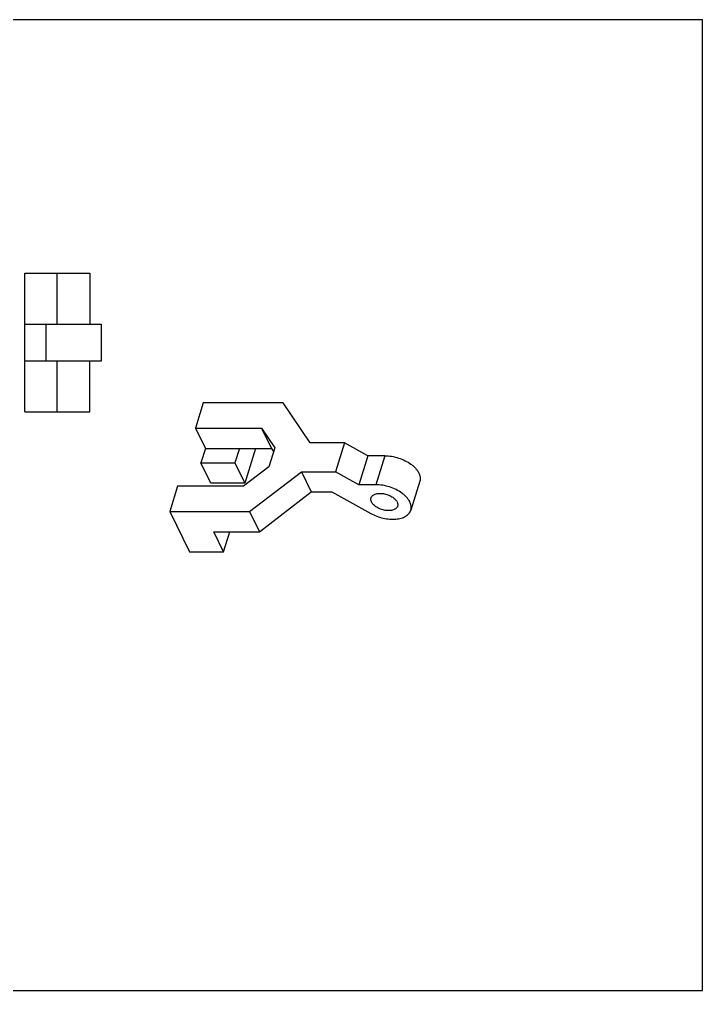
# Model space of a CAD drawing. Header units: millimetres. Extents: x 0 to 297, y 0 to 210.
# Drawn here: x 149.3 to 297, y 0 to 210 of the extents above; entities that cross this region are included whole.
import ezdxf

# ---------------------------------------------------------------- set-up
doc = ezdxf.new("R2010")
doc.units = ezdxf.units.MM
doc.header["$LTSCALE"] = 0.64311
doc.header["$MEASUREMENT"] = 0
doc.layers.get('0').update_dxf_attribs({"linetype": 'CONTINUOUS'})

msp = doc.modelspace()

# ---------------------------------------------------------------- linework, layer by layer
at = {"color": 7, "linetype": 'Continuous'}
for p, q in [((0, 210), (297, 210)), ((297, 0), (297, 210)), ((150.516, 125.118), (150.516, 155.118)), ((150.516, 155.118), (164.516, 155.118)), ((157.516, 144.118), (157.516, 155.118)), ((164.516, 155.118), (164.516, 144.118)), ((150.516, 144.118), (167.016, 144.118)), ((155.016, 144.118), (155.016, 136.118)), ((167.016, 144.118), (167.016, 136.118)), ((167.016, 136.118), (150.516, 136.118)), ((157.516, 125.118), (157.516, 136.118)), ((164.516, 125.118), (164.516, 136.118)), ((189.075, 127.063), (187.381, 121.58)), ((206.357, 127.063), (189.075, 127.063)), ((212.202, 118.447), (206.357, 127.063)), ((150.516, 125.118), (164.516, 125.118)), ((187.381, 121.58), (189.516, 117.229)), ((187.381, 121.58), (201.657, 121.58)), ((201.657, 121.58), (204.505, 117.383)), ((201.657, 121.58), (203.793, 117.229)), ((219.571, 118.447), (212.202, 118.447)), ((219.571, 118.447), (217.634, 112.18)), ((224.63, 115.65), (219.571, 118.447)), ((189.516, 117.229), (188.548, 114.096)), ((189.516, 117.229), (203.793, 117.229)), ((196.885, 117.229), (195.916, 114.096)), ((200.364, 117.229), (198.052, 109.744)), ((204.505, 117.383), (203.226, 113.244)), ((203.793, 117.229), (204.249, 116.556)), ((224.63, 115.65), (222.693, 109.383)), ((228.312, 115.65), (224.63, 115.65)), ((228.312, 115.65), (226.375, 109.383)), ((190.683, 109.744), (188.548, 114.096)), ((188.548, 114.096), (195.916, 114.096)), ((195.916, 114.096), (198.052, 109.744)), ((203.226, 113.244), (197.784, 109.047)), ((199.095, 103.564), (210.266, 112.18)), ((210.266, 112.18), (217.634, 112.18)), ((210.266, 112.18), (212.401, 107.829)), ((222.693, 109.383), (217.634, 112.18)), ((198.052, 109.744), (190.683, 109.744)), ((226.375, 109.383), (222.693, 109.383)), ((235.875, 110.148), (233.938, 103.882)), ((183.508, 109.047), (181.813, 103.564)), ((197.784, 109.047), (183.508, 109.047)), ((201.23, 99.212), (212.401, 107.829)), ((212.401, 107.829), (216.875, 107.829)), ((216.875, 107.829), (225.292, 103.175)), ((181.813, 103.564), (186.084, 94.861)), ((181.813, 103.564), (199.095, 103.564)), ((199.095, 103.564), (201.23, 99.212)), ((193.452, 94.861), (191.317, 99.212)), ((191.317, 99.212), (201.23, 99.212)), ((193.452, 94.861), (194.797, 99.212)), ((186.084, 94.861), (193.452, 94.861)), ((0, 0), (297, 0))]:
    msp.add_line(p, q, dxfattribs=at)
at = {"color": 7, "linetype": 'Continuous', "extrusion": (0, 0, 25.4)}
for points, knots in [([(228.312, 115.65), (228.804, 115.65), (229.811, 115.56), (231.289, 115.199), (232.695, 114.631), (233.754, 114), (234.483, 113.419), (234.948, 112.968), (235.333, 112.498), (235.634, 112.019), (235.843, 111.535), (235.958, 111.056), (235.975, 110.589), (235.918, 110.29), (235.875, 110.148)], [0, 0, 0, 0, 0.1416577, 0.2892431, 0.4362846, 0.5763604, 0.6420982, 0.7042099, 0.7623557, 0.8164151, 0.8665439, 0.913227, 0.9573151, 1, 1, 1, 1]), ([(233.938, 103.882), (233.982, 104.023), (234.038, 104.323), (234.022, 104.79), (233.907, 105.269), (233.697, 105.752), (233.397, 106.232), (233.011, 106.701), (232.547, 107.153), (231.817, 107.733), (230.758, 108.364), (229.353, 108.933), (227.874, 109.293), (226.868, 109.383), (226.375, 109.383)], [0, 0, 0, 0, 0.0426849, 0.086773, 0.1334561, 0.1835849, 0.2376443, 0.2957901, 0.3579018, 0.4236396, 0.5637154, 0.7107569, 0.8583423, 1, 1, 1, 1]), ([(225.339, 106.539), (225.367, 106.63), (225.453, 106.809), (225.658, 107.04), (225.931, 107.229), (226.264, 107.374), (226.647, 107.472), (227.072, 107.521), (227.528, 107.52), (228.165, 107.451), (228.954, 107.245), (229.686, 106.902), (230.198, 106.554), (230.52, 106.273), (230.782, 105.976), (230.916, 105.761), (230.969, 105.653)], [0, 0, 0, 0, 0.0431315, 0.0885358, 0.1379542, 0.1923687, 0.2520474, 0.3166918, 0.385583, 0.4577035, 0.6064787, 0.7525211, 0.8213823, 0.8859896, 0.9456271, 1, 1, 1, 1]), ([(225.442, 105.653), (225.372, 105.796), (225.297, 106.023), (225.291, 106.328), (225.318, 106.471), (225.339, 106.539)], [0, 0, 0, 0, 0.5246411, 0.765855, 1, 1, 1, 1]), ([(231.072, 104.768), (231.044, 104.677), (230.958, 104.497), (230.753, 104.267), (230.48, 104.078), (230.148, 103.933), (229.764, 103.835), (229.339, 103.786), (228.884, 103.787), (228.246, 103.856), (227.457, 104.061), (226.725, 104.405), (226.214, 104.753), (225.891, 105.033), (225.63, 105.331), (225.495, 105.546), (225.442, 105.653)], [0, 0, 0, 0, 0.0431315, 0.0885358, 0.1379542, 0.1923687, 0.2520474, 0.3166918, 0.385583, 0.4577035, 0.6064787, 0.7525211, 0.8213823, 0.8859896, 0.9456271, 1, 1, 1, 1]), ([(230.969, 105.653), (231.039, 105.51), (231.114, 105.284), (231.12, 104.979), (231.093, 104.836), (231.072, 104.768)], [0, 0, 0, 0, 0.5246411, 0.765855, 1, 1, 1, 1]), ([(225.292, 103.175), (225.704, 102.947), (226.57, 102.55), (227.932, 102.139), (229.308, 101.921), (230.43, 101.911), (231.267, 102.015), (232.003, 102.181), (232.668, 102.447), (233.214, 102.823), (233.538, 103.138), (233.786, 103.491), (233.897, 103.75), (233.938, 103.882)], [0, 0, 0, 0, 0.1469722, 0.2965369, 0.4429837, 0.5809369, 0.6453984, 0.7062767, 0.8164066, 0.8660801, 0.9126601, 0.956945, 1, 1, 1, 1])]:
    msp.add_open_spline(points, degree=3, knots=knots, dxfattribs=at)

doc.saveas('drawing.dxf')
